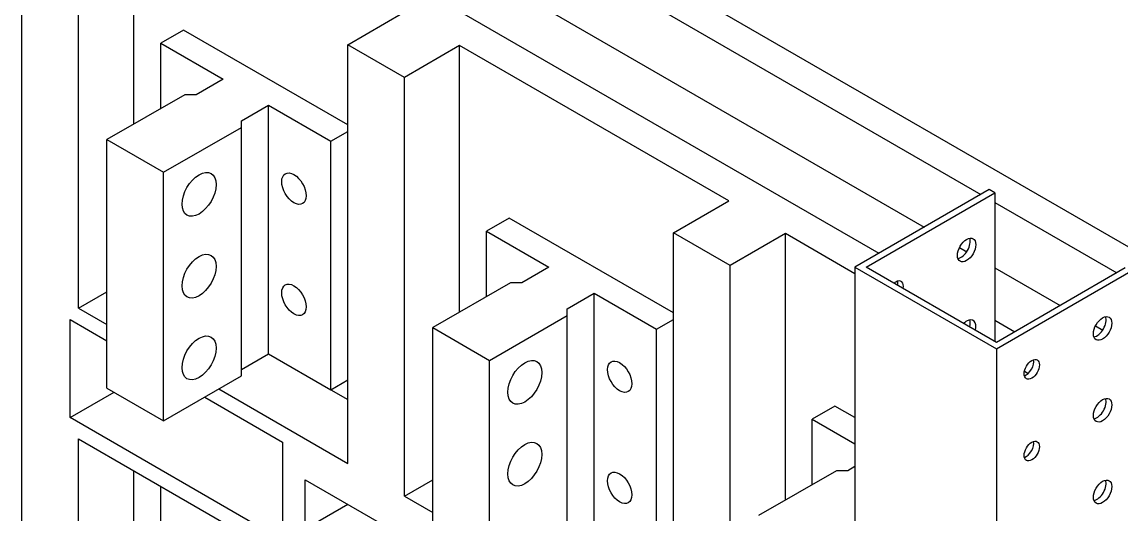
# Model space of a CAD drawing. Header units: millimetres. Extents: x -116965 to 323937, y 291661 to 566926.
# Drawn here: x -11214.6 to -11057.8, y 326323.6 to 326393.8 of the extents above; entities that cross this region are included whole.
import ezdxf

# ---------------------------------------------------------------- set-up
doc = ezdxf.new("R2010")
doc.units = ezdxf.units.MM
doc.layers.add('ALPHA', color=255, linetype='Continuous')

msp = doc.modelspace()

# ---------------------------------------------------------------- linework, layer by layer
at = {"layer": 'ALPHA'}
for p, q in [((-11191.550175, 326439.538251), (-11009.318656, 326334.326834)), ((-11210.945104, 326436.738834), (-11085.888219, 326364.537208)), ((-11193.57048, 326436.03898), (-11077.806998, 326369.202903)), ((-11210.945104, 326429.273722), (-11092.353195, 326360.804652)), ((-11214.581653, 326310.065222), (-11214.581653, 326417.376201)), ((-11198.621243, 326379.234146), (-11198.621243, 326417.259558)), ((-11206.500432, 326352.989613), (-11206.500432, 326412.710506)), ((-11168.114636, 326390.548456), (-11160.235446, 326395.097508)), ((-11191.550175, 326392.648019), (-11194.782663, 326390.781741)), ((-11168.114636, 326379.117504), (-11191.550175, 326392.648019)), ((-11194.782663, 326390.781741), (-11185.893321, 326385.649477)), ((-11194.782663, 326381.450351), (-11194.782663, 326390.781741)), ((-11168.114636, 326330.827563), (-11168.114636, 326390.548456)), ((-11160.033415, 326385.882761), (-11168.114636, 326390.548456)), ((-11152.154226, 326390.431814), (-11160.033415, 326385.882761)), ((-11152.154226, 326352.406401), (-11152.154226, 326390.431814)), ((-11113.768429, 326368.269764), (-11152.154226, 326390.431814)), ((-11185.893321, 326385.649477), (-11189.7319, 326383.433272)), ((-11160.033415, 326326.161869), (-11160.033415, 326385.882761)), ((-11191.348144, 326383.433272), (-11202.459822, 326377.017941)), ((-11189.7319, 326383.433272), (-11191.348144, 326383.433272)), ((-11183.266924, 326379.700716), (-11179.428344, 326381.916921)), ((-11179.428344, 326381.916921), (-11170.539002, 326376.784657)), ((-11179.428344, 326346.457641), (-11179.428344, 326381.916921)), ((-11194.378602, 326372.352247), (-11183.266924, 326378.767577)), ((-11183.266924, 326378.767577), (-11183.266924, 326379.700716)), ((-11183.266924, 326343.308297), (-11183.266924, 326378.767577)), ((-11170.539002, 326376.784657), (-11168.114636, 326378.184365)), ((-11202.459822, 326377.017941), (-11194.378602, 326372.352247)), ((-11202.459822, 326341.558661), (-11202.459822, 326377.017941)), ((-11170.539002, 326341.325376), (-11170.539002, 326376.784657)), ((-11194.378602, 326336.892966), (-11194.378602, 326372.352247)), ((-11076.594815, 326369.902757), (-11095.787714, 326358.821732)), ((-11094.171469, 326358.821732), (-11075.786693, 326369.436187)), ((-11075.786693, 326369.436187), (-11076.594815, 326369.902757)), ((-11075.786693, 326369.436187), (-11075.786693, 326348.207276)), ((-11121.647619, 326363.720711), (-11113.768429, 326368.269764)), ((-11075.786693, 326368.036479), (-11058.412069, 326358.005235)), ((-11145.083158, 326365.820274), (-11148.315646, 326363.953996)), ((-11121.647619, 326352.289759), (-11145.083158, 326365.820274)), ((-11148.315646, 326363.953996), (-11139.426303, 326358.821732)), ((-11148.315646, 326354.622606), (-11148.315646, 326363.953996)), ((-11121.647619, 326303.999818), (-11121.647619, 326363.720711)), ((-11113.566398, 326359.055016), (-11121.647619, 326363.720711)), ((-11105.687208, 326363.604069), (-11113.566398, 326359.055016)), ((-11105.687208, 326325.578657), (-11105.687208, 326363.604069)), ((-11095.787714, 326357.888593), (-11105.687208, 326363.604069)), ((-11080.851379, 326361.629187), (-11079.81338, 326361.029898)), ((-11139.426303, 326358.821732), (-11143.264883, 326356.605527)), ((-11113.566398, 326299.334124), (-11113.566398, 326359.055016)), ((-11095.787714, 326358.821732), (-11075.584663, 326347.157495)), ((-11095.787714, 326358.821732), (-11095.787714, 325892.252257)), ((-11075.584663, 326348.090634), (-11094.171469, 326358.821732)), ((-11075.786693, 326358.705089), (-11066.49329, 326353.33954)), ((-11057.199886, 326358.705089), (-11075.584663, 326348.090634)), ((-11075.584663, 326347.157495), (-11056.391764, 326358.23852)), ((-11206.500432, 326352.989613), (-11202.459822, 326355.322461)), ((-11144.881127, 326356.605527), (-11155.992805, 326350.190196)), ((-11143.264883, 326356.605527), (-11144.881127, 326356.605527)), ((-11136.799907, 326352.872971), (-11132.961327, 326355.089176)), ((-11132.961327, 326355.089176), (-11124.071985, 326349.956912)), ((-11132.961327, 326319.629896), (-11132.961327, 326355.089176)), ((-11206.500432, 326352.989613), (-11202.459822, 326350.656766)), ((-11136.799907, 326351.939832), (-11136.799907, 326352.872971)), ((-11207.712615, 326351.35662), (-11202.459822, 326348.323919)), ((-11207.712615, 326337.359536), (-11207.712615, 326351.35662)), ((-11147.911585, 326345.524502), (-11136.799907, 326351.939832)), ((-11136.799907, 326316.480552), (-11136.799907, 326351.939832)), ((-11124.071985, 326349.956912), (-11121.647619, 326351.35662)), ((-11075.786693, 326351.239978), (-11072.958266, 326349.606985)), ((-11155.992805, 326350.190196), (-11147.911585, 326345.524502)), ((-11155.992805, 326314.730916), (-11155.992805, 326350.190196)), ((-11124.071985, 326314.497632), (-11124.071985, 326349.956912)), ((-11061.45645, 326350.43152), (-11060.418451, 326349.832231)), ((-11183.266924, 326344.241436), (-11179.428344, 326346.457641)), ((-11179.428344, 326346.457641), (-11170.539002, 326341.325376)), ((-11075.584663, 326347.157495), (-11075.584663, 325880.58802)), ((-11147.911585, 326310.065222), (-11147.911585, 326345.524502)), ((-11194.378602, 326336.892966), (-11183.266924, 326343.308297)), ((-11170.539002, 326341.325376), (-11168.114636, 326342.725085)), ((-11071.08894, 326343.628749), (-11071.595104, 326343.920983)), ((-11202.459822, 326341.558661), (-11194.378602, 326336.892966)), ((-11186.499412, 326341.442019), (-11168.114636, 326330.827563)), ((-11170.539002, 326341.325376), (-11168.114636, 326339.925668)), ((-11207.712615, 326337.359536), (-11201.44967, 326340.975449)), ((-11188.519717, 326340.275595), (-11177.408039, 326333.860265)), ((-11098.616141, 326338.992529), (-11101.848629, 326337.126251)), ((-11095.787714, 326337.359536), (-11098.616141, 326338.992529)), ((-11177.408039, 326319.863181), (-11207.712615, 326337.359536)), ((-11101.848629, 326337.126251), (-11095.787714, 326333.62698)), ((-11101.848629, 326327.794862), (-11101.848629, 326337.126251)), ((-11206.500432, 326314.730916), (-11206.500432, 326334.326834)), ((-11206.500432, 326334.326834), (-11168.114636, 326312.164784)), ((-11177.408039, 326333.860265), (-11177.408039, 326319.863181)), ((-11095.787714, 326330.360994), (-11096.797866, 326329.777782)), ((-11198.621243, 326319.279969), (-11198.621243, 326329.777782)), ((-11098.41411, 326329.777782), (-11109.525788, 326323.362452)), ((-11096.797866, 326329.777782), (-11098.41411, 326329.777782)), ((-11194.782663, 326321.496174), (-11194.782663, 326327.561577)), ((-11174.175551, 326328.494716), (-11155.992805, 326317.996903)), ((-11174.175551, 326321.496174), (-11174.175551, 326328.494716)), ((-11160.033415, 326326.161869), (-11155.992805, 326328.494716)), ((-11160.033415, 326326.161869), (-11155.992805, 326323.829021)), ((-11174.175551, 326321.496174), (-11168.114636, 326324.995445))]:
    msp.add_line(p, q, dxfattribs=at)
for centre, major_axis, start_param, end_param in [((-11189.327839, 326369.202903), (1.714286, 2.96923), 2.3561944902, 8.6393797974), ((-11175.791795, 326370.019399), (-1.228571, 2.127948), 0.7853981634, 7.0685834706), ((-11079.827303, 326361.271221), (0.928571, 1.608333), 2.3561944902, 8.6393797974), ((-11080.635425, 326361.737791), (0.928571, 1.608333), 3.5917893435, 5.8329886172), ((-11189.327839, 326357.538666), (1.714286, 2.96923), 2.3561944902, 8.6393797974), ((-11089.928829, 326355.439103), (0.771429, 1.336153), 5.2636745788, 7.0685834706), ((-11090.736951, 326355.905673), (0.771429, 1.336153), 5.2636745788, 5.7318997087), ((-11175.791795, 326354.156037), (-1.228571, 2.127948), 0.7853981634, 7.0685834706), ((-11089.928829, 326355.439103), (0.771429, 1.336153), 0.7853981634, 1.0195107284), ((-11079.827303, 326349.606985), (0.928571, 1.608333), 0.7853981634, 1.1205996369), ((-11079.827303, 326349.606985), (0.928571, 1.608333), 5.1625856703, 7.0685834706), ((-11080.635425, 326350.073554), (0.928571, 1.608333), 5.1625856703, 5.8329886172), ((-11060.432374, 326350.073554), (0.928571, 1.608333), 2.3561944902, 8.6393797974), ((-11061.240497, 326350.540124), (0.928571, 1.608333), 3.5917893435, 5.8329886172), ((-11189.327839, 326345.874429), (1.714286, 2.96923), 2.3561944902, 8.6393797974), ((-11142.860822, 326342.375158), (1.714286, 2.96923), 2.3561944902, 8.6393797974), ((-11070.5339, 326344.241436), (0.771429, 1.336153), 2.3561944902, 8.6393797974), ((-11129.324778, 326343.191654), (-1.228571, 2.127948), 0.7853981634, 7.0685834706), ((-11071.342022, 326344.708005), (0.771429, 1.336153), 3.692878252, 5.7318997087), ((-11060.432374, 326338.409317), (0.928571, 1.608333), 2.3561944902, 8.6393797974), ((-11061.240497, 326338.875887), (0.928571, 1.608333), 3.5917893435, 5.8329886172), ((-11142.860822, 326330.710921), (1.714286, 2.96923), 2.3561944902, 8.6393797974), ((-11070.5339, 326332.577199), (0.771429, 1.336153), 2.3561944902, 8.6393797974), ((-11071.342022, 326333.043768), (0.771429, 1.336153), 3.692878252, 5.7318997087), ((-11129.324778, 326327.328292), (-1.228571, 2.127948), 0.7853981634, 7.0685834706), ((-11060.432374, 326326.74508), (0.928571, 1.608333), 2.3561944902, 8.6393797974), ((-11061.240497, 326327.21165), (0.928571, 1.608333), 3.5917893435, 5.8329886172)]:
    msp.add_ellipse(centre, major_axis=major_axis, ratio=0.5773502692, start_param=start_param, end_param=end_param, dxfattribs=at)

doc.saveas('drawing.dxf')
